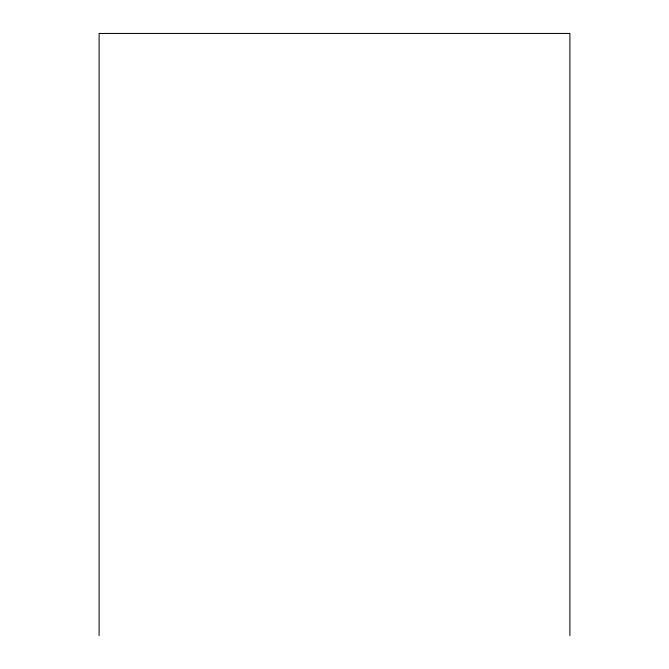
<?xml version="1.0" encoding="UTF-8"?>
<svg xmlns="http://www.w3.org/2000/svg" width="669" height="669" viewBox="0 0 669 669"><rect width="100%" height="100%" fill="white"/><g stroke="black" fill="none" stroke-linecap="round" stroke-linejoin="round"><path stroke-width="1" d="M569.896 635.55L569.896 33.45L99.104 33.45L99.104 635.55"/></g></svg>
